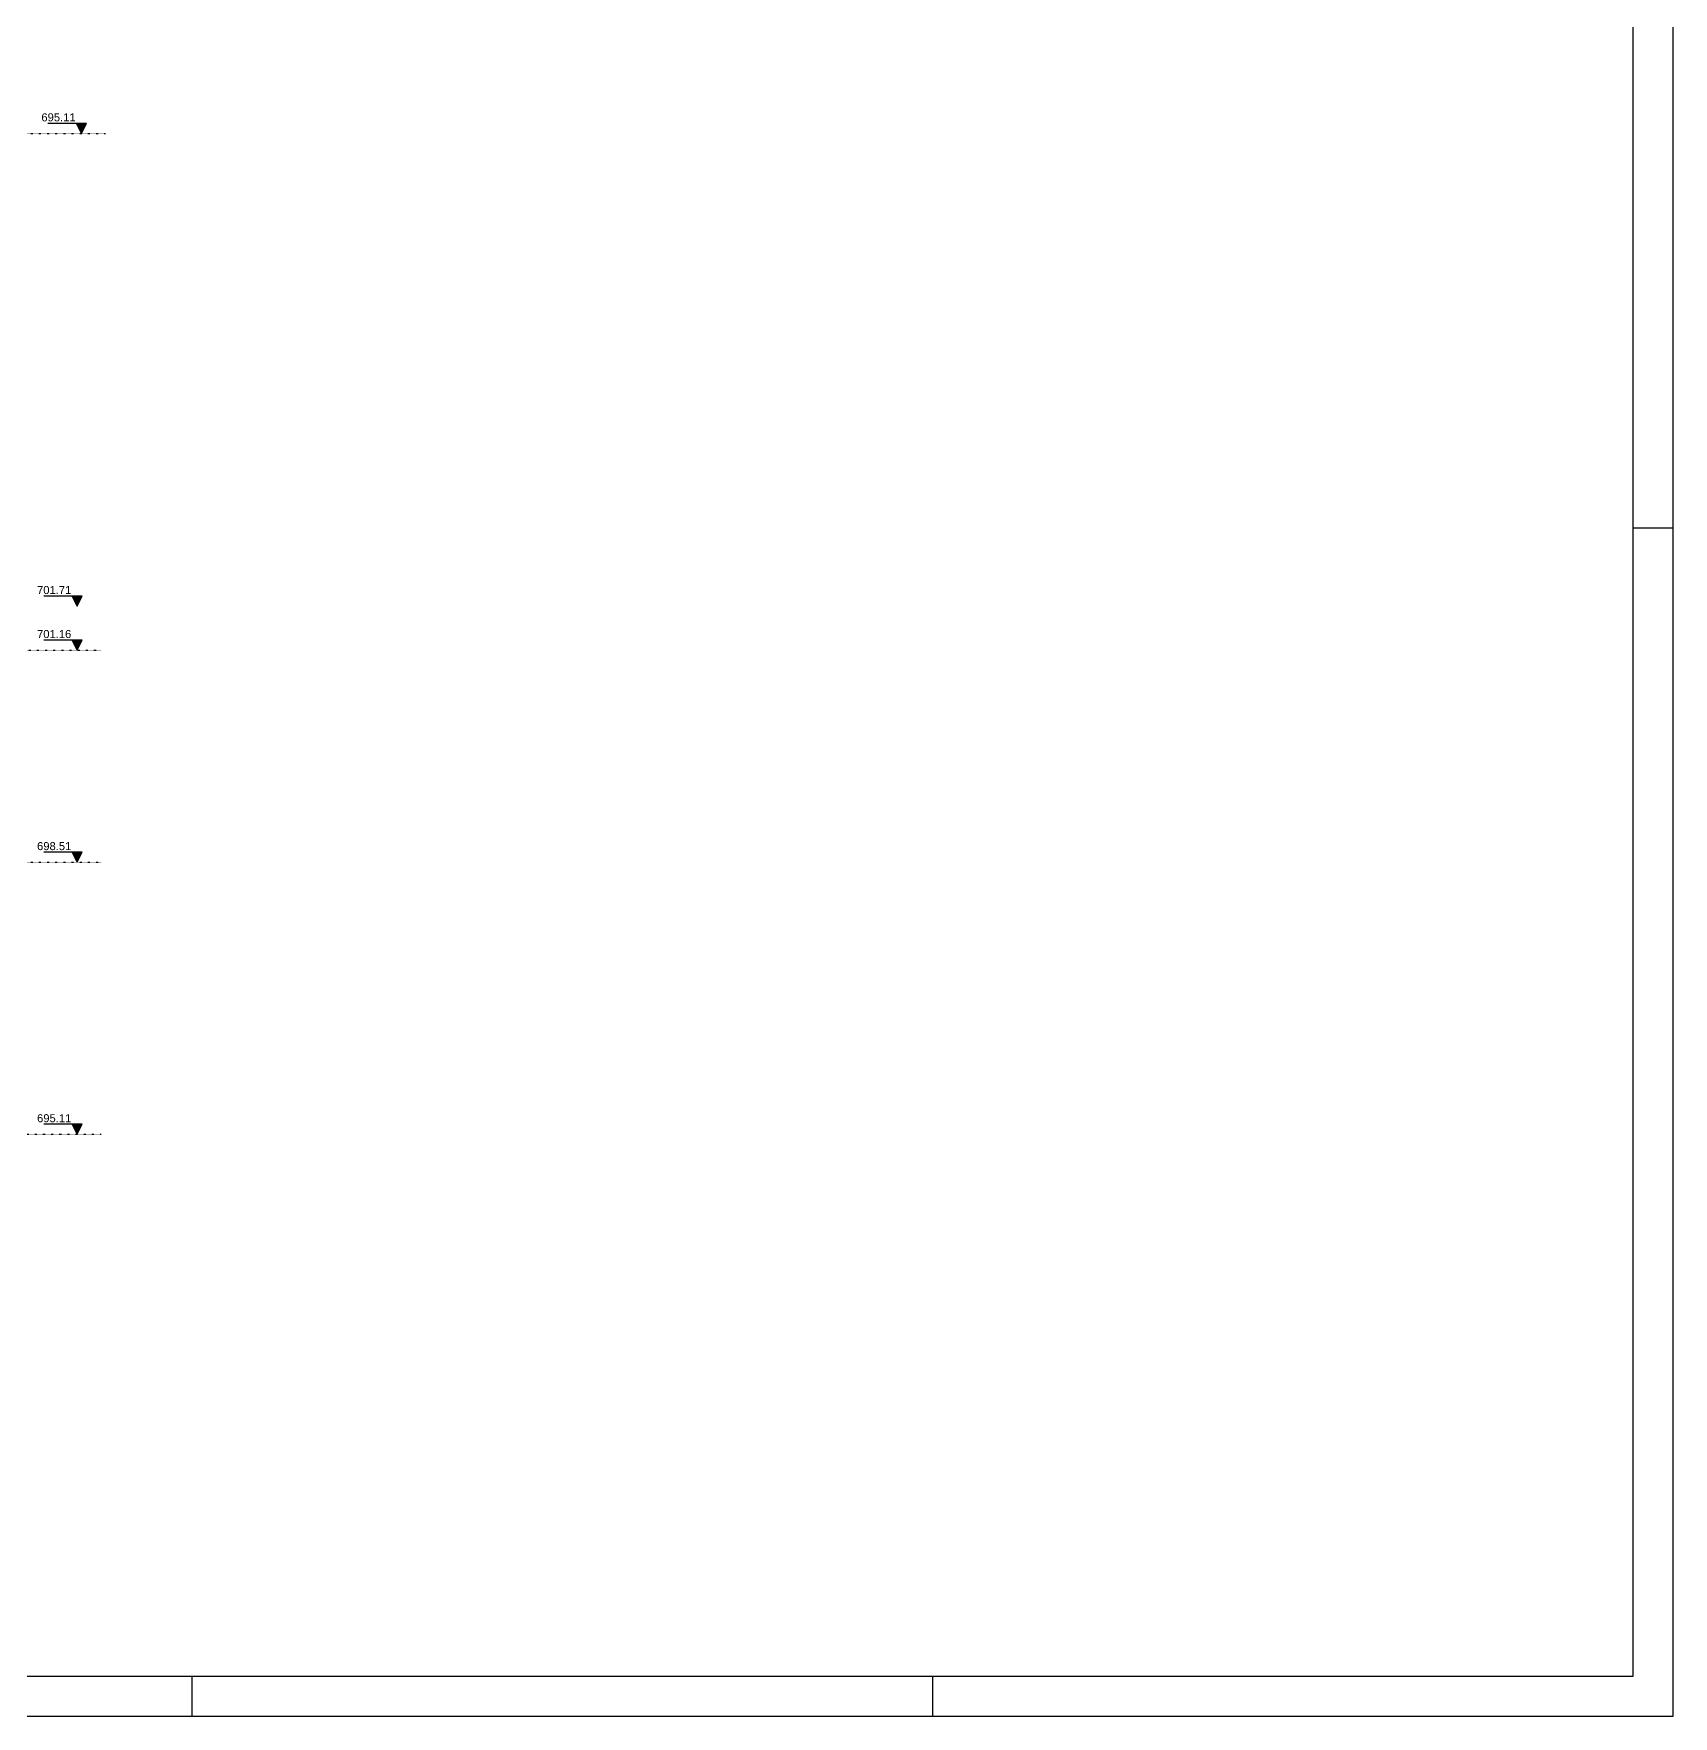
# Model space of a CAD drawing. Extents: x 37185 to 43130, y -8131 to -3926.
# Drawn here: x 41082 to 43130, y -8131 to -6029 of the extents above; entities that cross this region are included whole.
import ezdxf

# ---------------------------------------------------------------- set-up
doc = ezdxf.new("R2010")
doc.units = 0
doc.header["$MEASUREMENT"] = 0
doc.linetypes.add('ESTILO_TQS_0002', pattern=[0.4, 0.1, -0.3])
for name, color, linetype in [('67', 7, 'CONTINUOUS'), ('75', 9, 'CONTINUOUS'), ('79', 12, 'CONTINUOUS'), ('95', 7, 'CONTINUOUS')]:
    doc.layers.add(name, color=color, linetype=linetype)
doc.styles.add('TQS_ARIAL', font='arial.ttf')

msp = doc.modelspace()

# ---------------------------------------------------------------- linework, layer by layer
at = {"layer": '67', "linetype": 'ESTILO_TQS_0002'}
for p, q in [((40502.6, -6153.4), (41171.2, -6153.4)), ((40157.3, -6799), (41165.8, -6799)), ((37869.8, -7064), (41165.8, -7064)), ((40440.8, -7404), (41165.8, -7404))]:
    msp.add_line(p, q, dxfattribs=at)
at = {"layer": '75', "linetype": 'Continuous'}
for p, q in [((41147.4, -6140.9), (41099.4, -6140.9)), ((41141.2, -6153.4), (41134.9, -6140.9)), ((41135.5, -6142), (41146.9, -6142)), ((41136, -6143.1), (41146.3, -6143.1)), ((41136.6, -6144.3), (41145.8, -6144.3)), ((41137.2, -6145.4), (41145.2, -6145.4)), ((41137.7, -6146.5), (41144.6, -6146.5)), ((41138.3, -6147.6), (41144.1, -6147.6)), ((41138.8, -6148.7), (41143.5, -6148.7)), ((41139.4, -6149.8), (41143, -6149.8)), ((41139.9, -6151), (41142.4, -6151)), ((41140.5, -6152.1), (41141.9, -6152.1)), ((41141.2, -6153.4), (41147.4, -6140.9)), ((41142.1, -6731.5), (41094.1, -6731.5)), ((41135.8, -6744), (41129.6, -6731.5)), ((41130.1, -6732.6), (41141.5, -6732.6)), ((41130.7, -6733.8), (41141, -6733.8)), ((41131.3, -6734.9), (41140.4, -6734.9)), ((41131.8, -6736), (41139.9, -6736)), ((41132.4, -6737.1), (41139.3, -6737.1)), ((41132.9, -6738.2), (41138.7, -6738.2)), ((41133.5, -6739.3), (41138.2, -6739.3)), ((41134.1, -6740.4), (41137.6, -6740.4)), ((41134.6, -6741.6), (41137.1, -6741.6)), ((41135.2, -6742.7), (41136.5, -6742.7)), ((41135.8, -6744), (41142.1, -6731.5)), ((41142.1, -6786.5), (41094.1, -6786.5)), ((41135.8, -6799), (41129.6, -6786.5)), ((41130.1, -6787.6), (41141.5, -6787.6)), ((41130.7, -6788.8), (41141, -6788.8)), ((41131.3, -6789.9), (41140.4, -6789.9)), ((41131.8, -6791), (41139.9, -6791)), ((41135.8, -6799), (41142.1, -6786.5)), ((41132.4, -6792.1), (41139.3, -6792.1)), ((41132.9, -6793.2), (41138.7, -6793.2)), ((41133.5, -6794.3), (41138.2, -6794.3)), ((41134.1, -6795.4), (41137.6, -6795.4)), ((41134.6, -6796.6), (41137.1, -6796.6)), ((41135.2, -6797.7), (41136.5, -6797.7)), ((41142.1, -7051.5), (41094.1, -7051.5)), ((41135.8, -7064), (41129.6, -7051.5)), ((41130.1, -7052.6), (41141.5, -7052.6)), ((41130.7, -7053.8), (41141, -7053.8)), ((41131.3, -7054.9), (41140.4, -7054.9)), ((41131.8, -7056), (41139.9, -7056)), ((41132.4, -7057.1), (41139.3, -7057.1)), ((41132.9, -7058.2), (41138.7, -7058.2)), ((41133.5, -7059.3), (41138.2, -7059.3)), ((41134.1, -7060.4), (41137.6, -7060.4)), ((41134.6, -7061.6), (41137.1, -7061.6)), ((41135.2, -7062.7), (41136.5, -7062.7)), ((41135.8, -7064), (41142.1, -7051.5)), ((41142.1, -7391.5), (41094.1, -7391.5)), ((41135.8, -7404), (41129.6, -7391.5)), ((41130.1, -7392.6), (41141.5, -7392.6)), ((41130.7, -7393.8), (41141, -7393.8)), ((41131.3, -7394.9), (41140.4, -7394.9)), ((41131.8, -7396), (41139.9, -7396)), ((41132.4, -7397.1), (41139.3, -7397.1)), ((41132.9, -7398.2), (41138.7, -7398.2)), ((41133.5, -7399.3), (41138.2, -7399.3)), ((41134.1, -7400.5), (41137.6, -7400.5)), ((41135.8, -7404), (41142.1, -7391.5)), ((41134.6, -7401.6), (41137.1, -7401.6)), ((41135.2, -7402.7), (41136.5, -7402.7))]:
    msp.add_line(p, q, dxfattribs=at)
at = {"layer": '79', "linetype": 'Continuous'}
for points in [[(41134.9, -6140.9), (41141.2, -6153.4), (41147.4, -6140.9), (41134.9, -6140.9)], [(41129.6, -6731.5), (41135.8, -6744), (41142.1, -6731.5), (41129.6, -6731.5)], [(41129.6, -6786.5), (41135.8, -6799), (41142.1, -6786.5), (41129.6, -6786.5)], [(41129.6, -7051.5), (41135.8, -7064), (41142.1, -7051.5), (41129.6, -7051.5)], [(41129.6, -7391.5), (41135.8, -7404), (41142.1, -7391.5), (41129.6, -7391.5)]]:
    msp.add_lwpolyline(points, dxfattribs=at)
at = {"layer": '95', "linetype": 'Continuous'}
for p, q in [((43129.5, -8131.3), (43129.5, -3926.3)), ((43079.5, -8081.3), (43079.5, -3976.3)), ((43079.5, -6646.3), (43129.5, -6646.3)), ((37309.5, -8081.3), (43079.5, -8081.3)), ((41279.5, -8131.3), (41279.5, -8081.3)), ((42204.5, -8131.3), (42204.5, -8081.3)), ((37184.5, -8131.3), (43129.5, -8131.3))]:
    msp.add_line(p, q, dxfattribs=at)

# ---------------------------------------------------------------- texts
at = {"layer": '75', "linetype": 'Continuous', "style": 'TQS_ARIAL'}
for s, p in [('695.11', (41091.2, -6138.4)), ('701.71', (41085.8, -6729)), ('701.16', (41085.8, -6784)), ('698.51', (41085.8, -7049)), ('695.11', (41085.8, -7389))]:
    msp.add_text(s, height=10, dxfattribs=at).set_placement(p)

doc.saveas('drawing.dxf')
